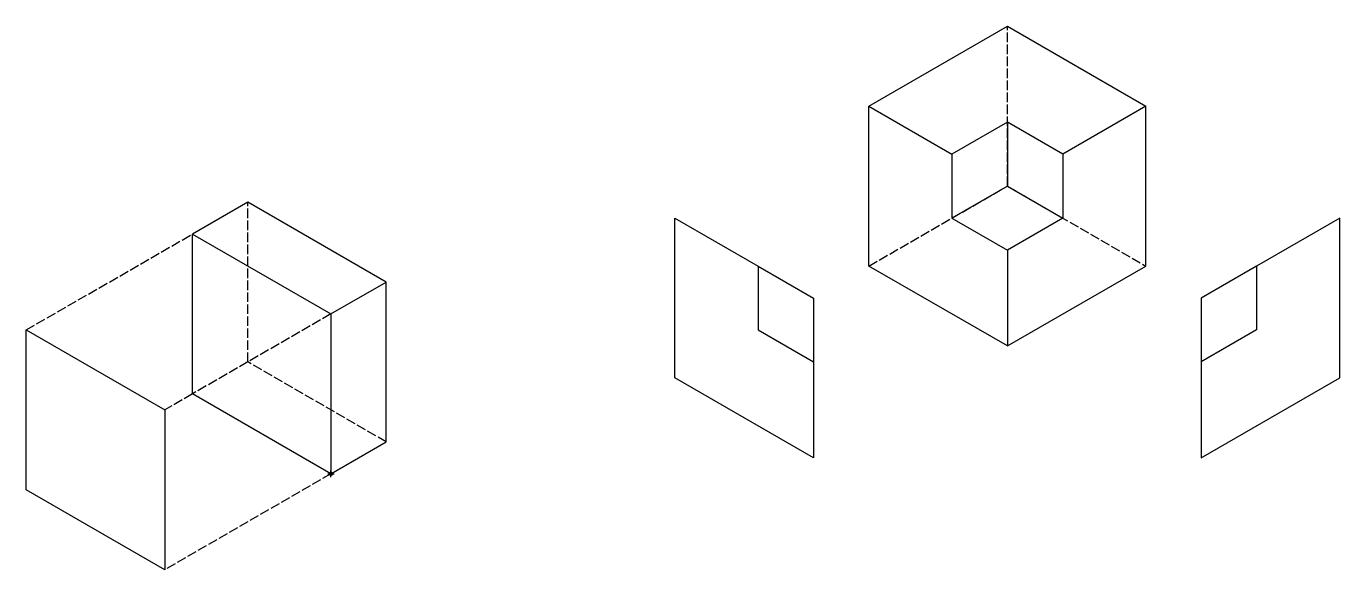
# Model space of a CAD drawing. Header units: millimetres. Extents: x -90 to 320, y -25 to 145.
import ezdxf

# ---------------------------------------------------------------- set-up
doc = ezdxf.new("R2010")
doc.units = ezdxf.units.MM
doc.header["$LTSCALE"] = 0.25
doc.header["$PDMODE"] = 34
doc.linetypes.add('ACAD_ISO02W100', pattern=[15, 12, -3])
doc.layers.add('0-Sketch', color=20, linetype='ACAD_ISO02W100')
doc.layers.add('O-Object', color=7, linetype='Continuous', lineweight=30)

msp = doc.modelspace()

# ---------------------------------------------------------------- linework, layer by layer
at = {"layer": '0-Sketch'}
for p, q in [((216.51, 95), (216.51, 145)), ((173.21, 70), (216.51, 95)), ((216.51, 95), (259.81, 70)), ((-20.98, 40), (-20.98, 90)), ((-90.26, 50), (-38.3, 80)), ((5, 55), (-20.98, 40)), ((-20.98, 40), (-38.3, 30)), ((22.32, 15), (-20.98, 40)), ((-38.3, 30), (-46.96, 25)), ((5, 5), (-46.96, -25))]:
    msp.add_line(p, q, dxfattribs=at)
msp.add_point((5, 5), dxfattribs=at)
at = {"layer": 'O-Object'}
for p, q in [((173.21, 120), (216.51, 145)), ((216.51, 145), (259.81, 120)), ((173.21, 70), (173.21, 120)), ((173.21, 120), (199.19, 105)), ((259.81, 120), (233.83, 105)), ((259.81, 70), (259.81, 120)), ((216.51, 115), (199.19, 105)), ((233.83, 105), (216.51, 115)), ((216.51, 115), (216.51, 95)), ((199.19, 105), (199.19, 85)), ((233.83, 105), (233.83, 85)), ((216.51, 95), (199.19, 85)), ((216.51, 95), (233.83, 85)), ((-20.98, 90), (-38.3, 80)), ((22.32, 65), (-20.98, 90)), ((112.58, 35), (112.58, 85)), ((112.58, 85), (138.56, 70)), ((199.19, 85), (216.51, 75)), ((233.83, 85), (216.51, 75)), ((320.43, 85), (294.45, 70)), ((320.43, 35), (320.43, 85)), ((-38.3, 30), (-38.3, 80)), ((-38.3, 80), (5, 55)), ((216.51, 75), (216.51, 45)), ((138.56, 70), (138.56, 50)), ((138.56, 70), (155.88, 60)), ((216.51, 45), (173.21, 70)), ((216.51, 45), (259.81, 70)), ((294.45, 70), (277.13, 60)), ((294.45, 70), (294.45, 50)), ((5, 55), (22.32, 65)), ((22.32, 15), (22.32, 65)), ((155.88, 60), (155.88, 40)), ((277.13, 60), (277.13, 40)), ((5, 55), (5, 5)), ((-90.26, 0), (-90.26, 50)), ((-90.26, 50), (-46.96, 25)), ((138.56, 50), (155.88, 40)), ((294.45, 50), (277.13, 40)), ((155.88, 40), (155.88, 10)), ((277.13, 40), (277.13, 10)), ((155.88, 10), (112.58, 35)), ((277.13, 10), (320.43, 35)), ((5, 5), (-38.3, 30)), ((-46.96, 25), (-46.96, -25)), ((5, 5), (22.32, 15)), ((-46.96, -25), (-90.26, 0))]:
    msp.add_line(p, q, dxfattribs=at)

doc.saveas('drawing.dxf')
